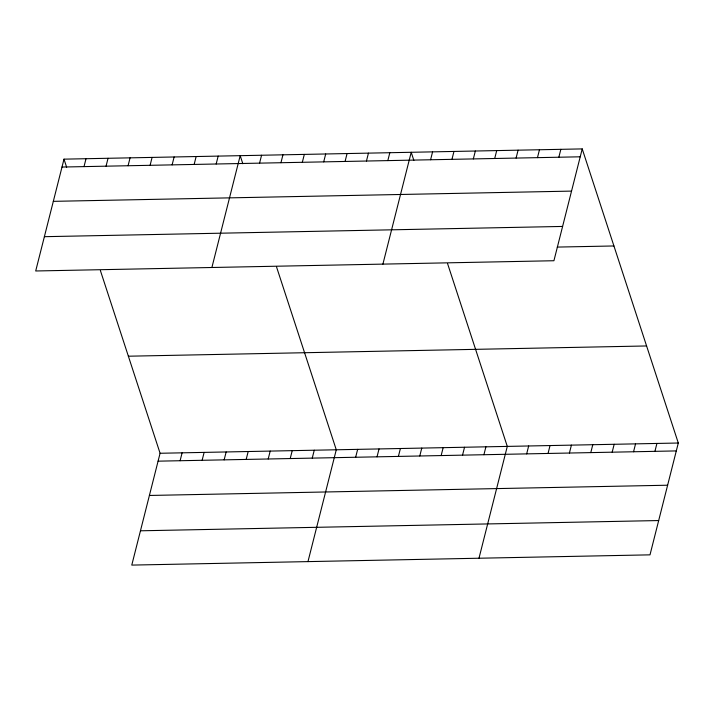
<?xml version="1.0" encoding="UTF-8"?>
<svg xmlns="http://www.w3.org/2000/svg" width="714" height="714" viewBox="0 0 714 714"><rect width="100%" height="100%" fill="white"/><g stroke="black" fill="none" stroke-linecap="round" stroke-linejoin="round"><path stroke-width="1.07" d="M64.001 159.151L35.7 270.981L553.921 260.735L582.222 148.905L64.001 159.151L66.643 167.237M84.02 166.612L86.019 158.713M106.047 166.175L108.046 158.276M128.074 165.746L130.073 157.848M150.101 165.309L152.091 157.41M172.119 164.872L174.118 156.973M194.146 164.434L196.145 156.536M216.172 163.997L218.172 156.098M100.371 270.499L160.079 453.265L131.778 565.095L649.999 554.849L678.3 443.019L582.222 148.905M211.897 267.5L240.19 155.67L242.831 163.756M180.107 460.726L182.106 452.828M259.575 163.14L261.574 155.241M202.124 460.298L204.124 452.399M280.95 162.721L282.949 154.822M224.151 459.861L226.151 451.962M302.325 162.301L304.325 154.403M246.178 459.423L248.177 451.525M323.701 161.873L325.7 153.974M268.205 458.986L270.195 451.087M345.076 161.453L347.075 153.555M290.223 458.549L292.222 450.65M366.452 161.025L368.451 153.126M312.25 458.12L314.249 450.222M387.827 160.605L389.826 152.707M382.909 264.118L411.21 152.287L413.852 160.373M307.975 561.615L336.276 449.784L276.568 267.009M430.587 159.757L432.586 151.859M355.652 457.255L357.652 449.356M451.962 159.338L453.961 151.439M377.028 456.835L379.027 448.936M473.337 158.919L475.337 151.02M398.403 456.416L400.402 448.517M494.713 158.49L496.712 150.592M419.778 455.987L421.778 448.089M516.088 158.071L518.087 150.172M441.154 455.568L443.153 447.669M537.464 157.651L539.463 149.753M462.538 455.148L464.537 447.25M558.848 157.223L560.847 149.324M483.913 454.72L485.913 446.821M478.987 558.232L507.288 446.402L447.58 263.627M526.664 453.872L528.663 445.973M548.04 453.452L550.039 445.554M569.415 453.033L571.414 445.134M590.79 452.605L592.79 444.706M612.175 452.185L614.174 444.286M633.55 451.766L635.549 443.867M654.925 451.337L656.925 443.439M62.002 167.049L580.223 156.803M53.318 201.348L571.539 191.102M44.375 236.682L562.605 226.436M557.277 247.08L613.924 245.964M128.368 356.206L646.589 345.96M160.079 453.265L678.3 443.019M158.08 461.164L676.301 450.918M149.404 495.462L667.626 485.217M140.462 530.797L658.683 520.551"/></g></svg>
